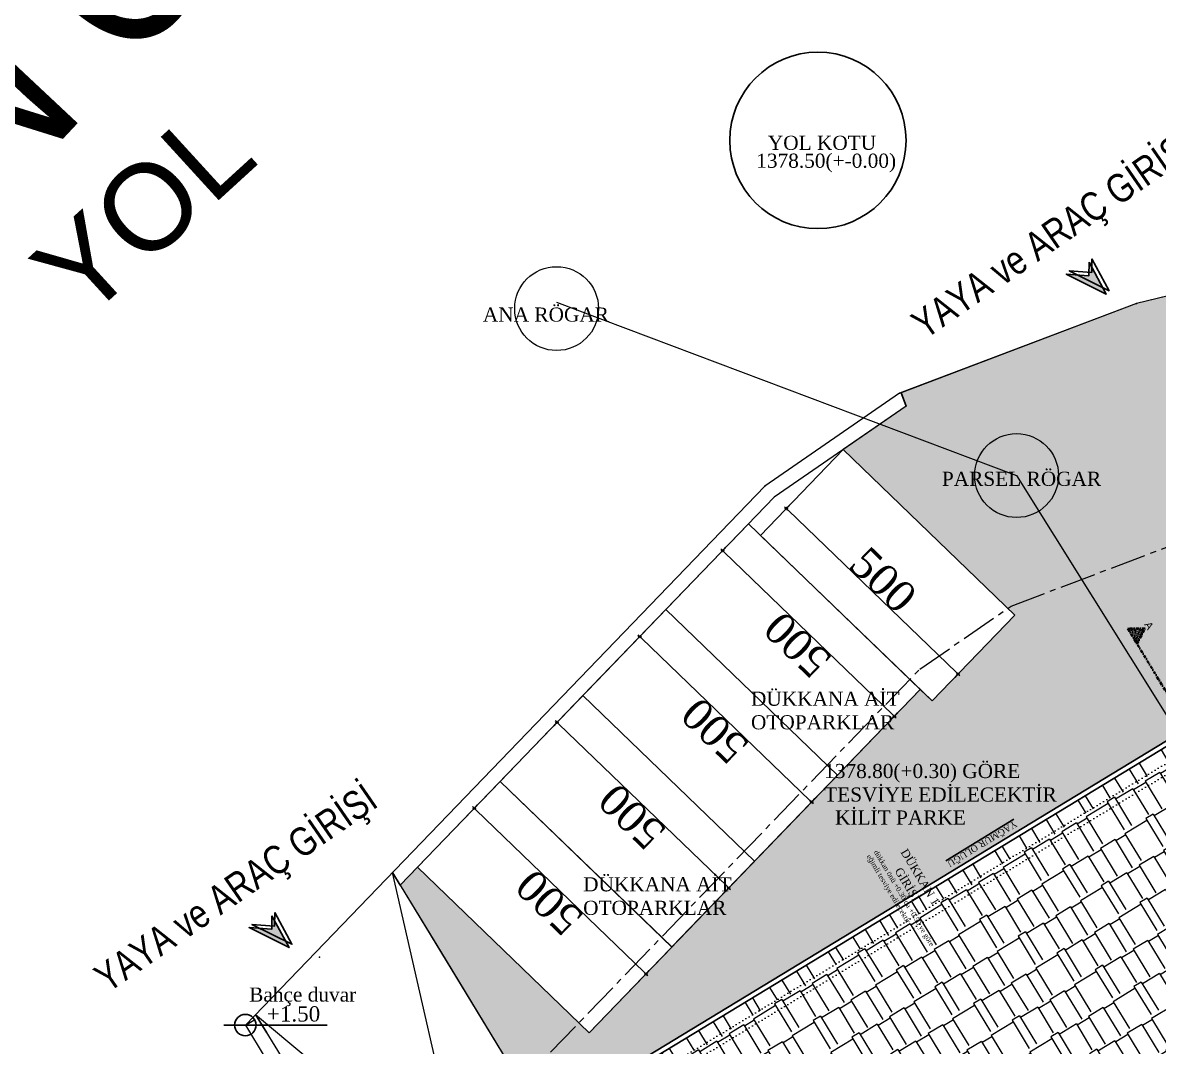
# Model space of a CAD drawing. Header units: millimetres. Extents: x 2232 to 85269, y -3593 to 5869.
# Drawn here: x 8184 to 8779, y 3355 to 3891 of the extents above; entities that cross this region are included whole.
import ezdxf

# ---------------------------------------------------------------- set-up
doc = ezdxf.new("R2010")
doc.units = ezdxf.units.MM
for name, pattern in [('CENTER2', [112.5, 75, -12.5, 12.5, -12.5]), ('DASHDOT2', [12.7, 6.35, -3.175, 0, -3.175]), ('DOTX2', [0.5, 0, -0.5])]:
    doc.linetypes.add(name, pattern=pattern)
for name, color, linetype, lineweight in [('03_PARSEL_ALN_YENI', 40, 'Continuous', 0), ('duvar', 232, 'Continuous', 30), ('gors2', 55, 'Continuous', 30), ('iz', 1, 'DOTX2', 20), ('kesit çizgisi', 1, 'DASHDOT2', 40), ('Kiris', 7, 'Continuous', 30), ('KOMSU', 6, 'Continuous', 0), ('NOKTA_PARSEL_YENI', 2, 'Continuous', 0), ('sıva iç', 21, 'Continuous', 0), ('tarama', 251, 'Continuous', 0), ('taramaa', 8, 'Continuous', 13), ('taş duvar tarama', 35, 'Continuous', 18), ('TEVHID', 4, 'Continuous', 0), ('yazı', 11, 'Continuous', 20), ('YOLATERK', 143, 'Continuous', 0), ('ÖLÇÜ İÇ', 7, 'Continuous', 9)]:
    doc.layers.add(name, color=color, linetype=linetype, lineweight=lineweight)
for name, color, linetype in [('GORUNUS', 125, 'Continuous'), ('Kot', 7, 'Continuous'), ('LINES', 50, 'Continuous'), ('Yazi', 7, 'Continuous')]:
    doc.layers.add(name, color=color, linetype=linetype)
doc.styles.add('m2', font='arial.ttf', dxfattribs={"width": 0.8, "height": 16})
doc.styles.add('ROMANT', font='times.ttf')
doc.styles.get("Standard").update_dxf_attribs({"font": 'arial.ttf'})
doc.styles.add('times new roman tur_1_18', font='times.ttf', dxfattribs={"height": 0.2})
doc.styles.add('Times roman', font='times.ttf')
doc.dimstyles.new('VAZİYET ÖLÇÜ', dxfattribs={"dimtxt": 65, "dimasz": 5, "dimexe": 5, "dimexo": 0, "dimgap": 0, "dimtad": 1, "dimdec": 0, "dimzin": 3, "dimdsep": 46, "dimtxsty": 'ROMANT', "dimblk": 'fm-dim', "dimcen": 9, "dimdle": 1.25, "dimse1": 1, "dimse2": 1, "dimaunit": 1, "dimadec": 4, "dimazin": 0, "dimtfac": 0.75, "dimtdec": 0, "dimtix": 1, "dimtofl": 0, "dimtmove": 2, "dimatfit": 3, "dimldrblk": '11_AR2', "dimfxl": 1, "dimtvp": 1, "dimtolj": 1, "dimtzin": 3, "dimarcsym": 0})

# ---------------------------------------------------------------- blocks, each defined once
blk = doc.blocks.new('GFHGFHFG')
at = {"layer": 'tarama'}
h = blk.add_hatch(dxfattribs=at)
h.set_pattern_fill('ANSI33', color=256, angle=-90, style=0)
h.set_pattern_definition([(135, (835082.633, -235926.215), (-4.49012806, -4.49012806), []), (135, (835082.633, -235921.7246), (-4.49012806, -4.49012806), [3.175, -1.5875])])
h.paths.add_polyline_path([(649368.7, -213919.8), (649387.2, -213950.9), (649350.1, -213950.9)])
at = {"layer": 'kesit çizgisi', "color": 1}
for p, q in [((649368.7, -213919.8), (649350.1, -213950.9)), ((649387.2, -213950.9), (649368.7, -213919.8)), ((649350.1, -213950.9), (654643.8, -213950.9))]:
    blk.add_line(p, q, dxfattribs=at)
at = {"layer": 'kesit çizgisi', "color": 1, "text_generation_flag": 2}
blk.add_text('A', height=15.8, dxfattribs=at).set_placement((649375.1, -213917.4))
blk = doc.blocks.new('DFDSFSD')
at = {"layer": 'taş duvar tarama'}
h = blk.add_hatch(dxfattribs=at)
h.set_pattern_fill('AR-RSHKE,_O', color=256, scale=6, angle=270)
h.set_pattern_definition([(270, (0, 0), (72, -153), [36, -30, 42, -18, 54, -24]), (270, (3, -36), (72, -153), [30, -114, 24, -36]), (270, (-4.5, -108), (72, -153), [18, -186]), (0, (0, 0), (72, 51), [69, -219]), (0, (0, -36), (72, 51), [67.5, -220.5]), (0, (0, -66), (72, 51), [63, -225]), (0, (-4.5, -108), (72, 51), [69, -219]), (0, (-4.5, -126), (72, 51), [69, -219]), (0, (0, -180), (72, 51), [66, -222])])
h.paths.add_polyline_path([(1164128.5, -405913.6), (1164184.4, -405969.4), (1164128.5, -406025.3)])
h.paths.add_polyline_path([(1163133.5, -407075.3), (1163883.5, -406325.3), (1163883.5, -406270.3), (1164048.5, -406105.3), (1164048.5, -405833.6), (1163883.5, -405668.6), (1163883.5, -405613.6), (1163739.4, -405469.4), (1163713.5, -405469.4), (1163713.5, -405449.4), (1163719.4, -405449.4), (1163133.5, -404863.6)])
at = {"layer": 'GORUNUS', "lineweight": 25}
blk.add_lwpolyline([(1163123.5, -407099.4), (1163648.5, -407099.4), (1163648.5, -407174.4), (1164663.5, -407174.4), (1164663.5, -407044.4), (1166393.5, -407044.4), (1166393.5, -407174.4), (1167408.5, -407174.4), (1167408.5, -407099.4), (1167933.5, -407099.4), (1167933.5, -404839.4), (1167408.5, -404839.4), (1167408.5, -404764.4), (1166393.5, -404764.4), (1166393.5, -404894.4), (1164663.5, -404894.4), (1164663.5, -404764.4), (1163648.5, -404764.4), (1163648.5, -404839.4), (1163123.5, -404839.4)], close=True, dxfattribs=at)
at = {"layer": 'GORUNUS', "lineweight": 30}
blk.add_lwpolyline([(1163133.5, -407089.4), (1163658.5, -407089.4), (1163658.5, -407164.4), (1164653.5, -407164.4), (1164653.5, -407034.4), (1166403.5, -407034.4), (1166403.5, -407164.4), (1167398.5, -407164.4), (1167398.5, -407089.4), (1167923.5, -407089.4), (1167923.5, -404849.4), (1167398.5, -404849.4), (1167398.5, -404774.4), (1166403.5, -404774.4), (1166403.5, -404904.4), (1164653.5, -404904.4), (1164653.5, -404774.4), (1163658.5, -404774.4), (1163658.5, -404849.4), (1163133.5, -404849.4)], close=True, dxfattribs=at)
at = {"layer": 'iz', "ltscale": 15}
for points in [[(1163163.5, -407059.4), (1163688.5, -407059.4), (1163688.5, -407134.4), (1164623.5, -407134.4), (1164623.5, -407004.4), (1166433.5, -407004.4), (1166433.5, -407134.4), (1167368.5, -407134.4), (1167368.5, -407059.4), (1167893.5, -407059.4), (1167893.5, -404879.4), (1167368.5, -404879.4), (1167368.5, -404804.4), (1166433.5, -404804.4), (1166433.5, -404934.4), (1164623.5, -404934.4), (1164623.5, -404804.4), (1163688.5, -404804.4), (1163688.5, -404879.4), (1163163.5, -404879.4)], [(1163183.5, -407039.4), (1163708.5, -407039.4), (1163708.5, -407114.4), (1164603.5, -407114.4), (1164603.5, -406984.4), (1166453.5, -406984.4), (1166453.5, -407114.4), (1167348.5, -407114.4), (1167348.5, -407039.4), (1167873.5, -407039.4), (1167873.5, -404899.4), (1167348.5, -404899.4), (1167348.5, -404824.4), (1166453.5, -404824.4), (1166453.5, -404954.4), (1164603.5, -404954.4), (1164603.5, -404824.4), (1163708.5, -404824.4), (1163708.5, -404899.4), (1163183.5, -404899.4)]]:
    blk.add_lwpolyline(points, close=True, dxfattribs=at)
at = {"layer": 'sıva iç'}
blk.add_blockref('GFHGFHFG', (513530.1, -191471.1), dxfattribs=at)
at = {"layer": 'Yazi', "style": 'Times roman'}
blk.add_text('%%UYAĞMUR OLUĞU', height=13.494, rotation=270, dxfattribs=at).set_placement((1163100.7, -405833.3))
blk = doc.blocks.new('fm-dim')
at = {"linetype": 'Continuous'}
for p, q in [((-0.5, 0), (-1, 0)), ((0, 0.5), (0, 2)), ((0, -0.5), (0, -2)), ((0.5, 0), (1, 0))]:
    blk.add_line(p, q, dxfattribs=at)
at = {"color": 9, "linetype": 'Continuous'}
blk.add_circle((0, 0), 0.5, dxfattribs=at)
blk = doc.blocks.new('*D20')
at = {"layer": 'Defpoints', "color": 0, "transparency": 16777216}
for p in [(784747.6, -318397.9, -11.6), (784747.6, -318397.9), (784747.6, -318897.9, -11.6)]:
    blk.add_point(p, dxfattribs=at)
at = {"layer": 'ÖLÇÜ İÇ', "color": 0, "lineweight": -2, "transparency": 16777216}
blk.add_line((784747.6, -318892.9), (784747.6, -318402.9), dxfattribs=at)
at = {"layer": 'ÖLÇÜ İÇ', "color": 0, "lineweight": -2, "transparency": 16777216, "xscale": 5, "yscale": 5, "zscale": 5}
for p, rotation in [((784747.6, -318397.9), 90.00000000002727), ((784747.6, -318897.9), 270.0000000000273)]:
    blk.add_blockref('fm-dim', p, dxfattribs=dict(at, rotation=rotation))
at = {"layer": 'ÖLÇÜ İÇ', "color": 0, "transparency": 16777216, "insert": (784780.6, -318647.9), "char_height": 65, "attachment_point": 5, "rotation": 270, "style": 'ROMANT'}
blk.add_mtext('\\A1;500', dxfattribs=at)
blk = doc.blocks.new('11_AR2')
blk.add_line((-0.5, 0), (-1, 0))
blk.add_circle((0, 0), 0.5)
blk = doc.blocks.new('FGFDGFDG')
at = {"layer": 'ÖLÇÜ İÇ', "color": 3}
blk.add_lwpolyline([(784669.4, -318397.9), (784919.4, -318397.9), (784919.4, -318897.9), (784669.4, -318897.9)], close=True, dxfattribs=at)
at = {"layer": 'ÖLÇÜ İÇ'}
dim = blk.add_aligned_dim(p1=(784747.6, -318897.9), p2=(784747.6, -318397.9), distance=0, dimstyle='VAZİYET ÖLÇÜ', dxfattribs=at)
dim.commit()
dim.dimension.update_dxf_attribs({"geometry": '*D20', "text_midpoint": (784780.6, -318647.9, 11.6)})
blk = doc.blocks.new('fgfd')
at = {"layer": 'gors2'}
h = blk.add_hatch(color=256, dxfattribs=at)
h.paths.add_polyline_path([(1148908, -439033.5), (1148908.1, -439026.3), (1148914, -439026.7), (1148914.2, -439015.7), (1148937.3, -439058.5), (1148883.6, -439031.7)])
h.paths.add_polyline_path([(1148908.5, -439005.2), (1148914.2, -439015.7), (1148914, -439026.7), (1148908.1, -439026.3)])
h.paths.add_polyline_path([(1148860.7, -439030), (1148883.6, -439031.7), (1148937.3, -439058.5), (1148944.5, -439071.9)])
h = blk.add_hatch(color=256, dxfattribs=at)
h.paths.add_polyline_path([(1147194.9, -440403.2), (1147195, -440396), (1147200.9, -440396.4), (1147201.1, -440385.4), (1147224.2, -440428.2), (1147170.5, -440401.4)])
h.paths.add_polyline_path([(1147195.4, -440374.9), (1147201.1, -440385.4), (1147200.9, -440396.4), (1147195, -440396)])
h.paths.add_polyline_path([(1147147.6, -440399.7), (1147170.5, -440401.4), (1147224.2, -440428.2), (1147231.3, -440441.6)])
at = {"layer": 'taramaa'}
h = blk.add_hatch(dxfattribs=at)
h.set_pattern_fill('AR-HBONE', color=256, scale=8)
h.set_pattern_definition([(45, (66715.295, 0), (0, 45.254834), [96, -32]), (135, (66737.922, 22.627), (4e-15, 45.254834), [96, -32])])
h.paths.add_polyline_path([(1152046.3, -446180.5), (1151618.9, -446440), (1151489.1, -446226.3), (1151916.5, -445966.8)], flags=16)
h.paths.add_polyline_path([(1151191.5, -446699.5), (1151061.7, -446485.8), (1151489.1, -446226.3), (1151618.9, -446440)], flags=16)
h.paths.add_polyline_path([(1150983.8, -446357.6), (1150854, -446143.9), (1151281.4, -445884.4), (1151411.2, -446098.1)], flags=16)
h.paths.add_polyline_path([(1151411.2, -446098.1), (1151281.4, -445884.4), (1151708.8, -445625), (1151838.6, -445838.7)], flags=16)
h.paths.add_polyline_path([(1152046.3, -446180.5), (1151916.5, -445966.8), (1152343.9, -445707.3), (1152473.7, -445921)], flags=16)
h.paths.add_polyline_path([(1152473.7, -445921), (1152343.9, -445707.3), (1152771.3, -445447.9), (1152901.1, -445661.6)], flags=16)
h.paths.add_polyline_path([(1151838.6, -445838.7), (1151708.8, -445625), (1152136.2, -445365.5), (1152266, -445579.2)], flags=16)
h.paths.add_polyline_path([(1152266, -445579.2), (1152136.2, -445365.5), (1152563.6, -445106), (1152693.4, -445319.7)], flags=16)
h.paths.add_polyline_path([(1152058.4, -445237.2), (1151928.7, -445023.5), (1152356.1, -444764.1), (1152485.8, -444977.8)], flags=16)
h.paths.add_polyline_path([(1151631, -445496.7), (1151501.3, -445283), (1151928.7, -445023.5), (1152058.4, -445237.2)], flags=16)
h.paths.add_polyline_path([(1151203.6, -445756.2), (1151073.9, -445542.5), (1151501.3, -445283), (1151631, -445496.7)], flags=16)
h.paths.add_polyline_path([(1150776.2, -446015.7), (1150646.5, -445802), (1151073.9, -445542.5), (1151203.6, -445756.2)], flags=16)
h.paths.add_polyline_path([(1150866.3, -445200.6), (1150996, -445414.3), (1150568.6, -445673.8), (1150438.9, -445460.1)], flags=16)
h.paths.add_polyline_path([(1151850.8, -444895.3), (1151423.4, -445154.8), (1151293.7, -444941.1), (1151721.1, -444681.6)], flags=16)
h.paths.add_polyline_path([(1151293.7, -444941.1), (1151423.4, -445154.8), (1150996, -445414.3), (1150866.3, -445200.6)], flags=16)
h.paths.add_polyline_path([(1152148.5, -444422.2), (1152278.2, -444635.9), (1151850.8, -444895.3), (1151721.1, -444681.6)], flags=16)
h.paths.add_polyline_path([(1151940.9, -444080.3), (1152070.6, -444294), (1151643.2, -444553.4), (1151513.5, -444339.7)], flags=16)
h.paths.add_polyline_path([(1151513.5, -444339.7), (1151643.2, -444553.4), (1151215.8, -444812.9), (1151086.1, -444599.2)], flags=16)
h.paths.add_polyline_path([(1151086.1, -444599.2), (1151215.8, -444812.9), (1150788.4, -445072.4), (1150658.7, -444858.7)], flags=16)
h.paths.add_polyline_path([(1150658.7, -444858.7), (1150788.4, -445072.4), (1150361, -445331.9), (1150231.3, -445118.2)], flags=16)
h.paths.add_polyline_path([(1150364.3, -441013), (1150323.1, -441003), (1150410.1, -440950.2), (1150451.3, -440960.3)])
edge = h.paths.add_edge_path()
edge.add_arc((1150366, -441023.7), 10.8, 31.2624, 99.6858)
edge.add_line((1150364.2, -441013.1), (1150463.4, -440952.9))
edge.add_line((1150463.4, -440952.9), (1149947, -440102.4))
edge.add_line((1149947, -440102.4), (1149895, -440134))
edge.add_line((1149895, -440134), (1149895, -440133.8))
edge.add_arc((1149886.3, -440127.6), 10.8, 324.6858, 391.2624)
edge.add_line((1149895.4, -440122), (1149941.2, -440094.2))
edge.add_arc((1149950.4, -440088.7), 10.8, 211.2624, 301.2624)
edge.add_line((1149955.9, -440097.8), (1150471.5, -440947.1))
edge.add_arc((1150477.1, -440956.3), 10.8, 121.2624, 211.2624)
edge.add_line((1150467.9, -440961.9), (1150375.2, -441018.2))
h.paths.add_polyline_path([(1149944.3, -440155.7), (1149954.3, -440114.5), (1150456, -440940.8), (1150414.8, -440930.8)])
h.paths.add_polyline_path([(1150387.3, -440924), (1150414.8, -440930.8), (1150422.2, -440942.8), (1150394.7, -440936.1)])
h.paths.add_polyline_path([(1149601, -439773.3), (1149607.7, -439745.8), (1149865.5, -440170.4), (1149858.8, -440197.9)])
h.paths.add_polyline_path([(1149588.3, -439741.1), (1149600.4, -439733.8), (1149607.7, -439745.8), (1149610.1, -439735.9), (1149593.2, -439721.1)])
h.paths.add_polyline_path([(1147763.2, -440802.4), (1149115.9, -439981.1), (1149121.1, -439989.6), (1149581, -439710.4), (1149559.9, -439692.1), (1149772, -439448.1), (1149284.7, -439024.9), (1149008.1, -439091.7), (1148514.2, -439278.6), (1148524.9, -439306.6), (1148393, -439397.7), (1148753, -439744.7), (1148579.5, -439924.7), (1148554.4, -439900.5), (1147860.3, -440620.4), (1147500.4, -440273.4), (1147464.5, -440310.5)])
h.paths.add_polyline_path([(1150165.9, -444923.9), (1150174.2, -444937.4), (1150179.5, -444915.6)])
h.paths.add_polyline_path([(1152027.6, -443770.2), (1152055, -443777), (1152047.7, -443764.9), (1152020.2, -443758.2)])
h.paths.add_polyline_path([(1151378.9, -442460.9), (1151880.6, -443287.3), (1151839.4, -443277.2), (1151368.8, -442502.1)])
h.paths.add_polyline_path([(1151880.6, -443287.3), (1151887.9, -443299.3), (1151846.7, -443289.3), (1151839.4, -443277.2)])
h.paths.add_polyline_path([(1151755.1, -443321.5), (1151782.6, -443328.2), (1151794.7, -443320.9), (1151767.2, -443314.1)])
h.paths.add_polyline_path([(1151359.5, -442456.2), (1151349.4, -442497.4), (1151262.4, -442550.2), (1151272.5, -442508.9)])
edge = h.paths.add_edge_path()
edge.add_line((1150371.6, -441032.9), (1151258.2, -442493.4))
edge.add_arc((1151263.8, -442502.5), 10.8, 121.2624, 189.6858)
edge.add_line((1151253.2, -442504.4), (1151253.1, -442504.2))
edge.add_line((1151253.1, -442504.2), (1151238.3, -442564.8))
edge.add_line((1151238.3, -442564.8), (1151250.4, -442557.5))
edge.add_line((1151250.4, -442557.5), (1151257.7, -442569.6))
edge.add_line((1151257.7, -442569.6), (1151262.4, -442550.2))
edge.add_line((1151262.4, -442550.2), (1151361.5, -442490))
edge.add_line((1151361.5, -442490), (1151354.8, -442517.5))
edge.add_line((1151354.8, -442517.5), (1151362.1, -442529.6))
edge.add_line((1151362.1, -442529.6), (1151368.8, -442502.1))
edge.add_line((1151368.8, -442502.1), (1151839.4, -443277.2))
edge.add_line((1151839.4, -443277.2), (1151811.9, -443270.5))
edge.add_line((1151811.9, -443270.5), (1151819.2, -443282.6))
edge.add_line((1151819.2, -443282.6), (1151807.1, -443289.9))
edge.add_line((1151807.1, -443289.9), (1151875.8, -443306.7))
edge.add_line((1151875.8, -443306.7), (1151835.9, -443330.9))
edge.add_line((1151835.9, -443330.9), (1151835.7, -443331))
edge.add_arc((1151837.5, -443341.6), 10.8, 99.6858, 142.839)
edge.add_line((1151829, -443335.1), (1151823.8, -443338.3))
edge.add_line((1151823.8, -443338.3), (1151782.6, -443328.2))
edge.add_line((1151782.6, -443328.2), (1151789.9, -443340.3))
edge.add_line((1151789.9, -443340.3), (1151831.1, -443350.4))
edge.add_line((1151831.1, -443350.4), (1151831, -443350.2))
edge.add_arc((1151837.5, -443341.6), 10.8, 232.839, 301.2624)
edge.add_line((1151843.1, -443350.8), (1152104.4, -443781.2))
edge.add_arc((1152110, -443790.4), 10.8, 121.2624, 211.2624)
edge.add_line((1152100.8, -443796), (1150187.3, -444957.7))
edge.add_arc((1150178.1, -444963.2), 10.8, 31.2624, 121.2624)
edge.add_line((1150172.6, -444954), (1150157.4, -444929))
edge.add_line((1150157.4, -444929), (1149896.7, -445087.3))
edge.add_line((1149896.7, -445087.3), (1151175.6, -447193.5))
edge.add_line((1151175.6, -447193.5), (1151179.2, -447191.9))
edge.add_line((1151179.2, -447191.9), (1151078.5, -446963.1))
edge.add_line((1151078.5, -446963.1), (1151536.2, -446761.8))
edge.add_line((1151536.2, -446761.8), (1151636.9, -446990.6))
edge.add_line((1151636.9, -446990.6), (1151861.8, -446891.7))
edge.add_line((1151861.8, -446891.7), (1152037.4, -446789.7))
edge.add_line((1152037.4, -446789.7), (1151911.7, -446573.5))
edge.add_line((1151911.7, -446573.5), (1153660.8, -445557.1))
edge.add_line((1153660.8, -445557.1), (1153623.8, -445477.3))
edge.add_line((1153623.8, -445477.3), (1153333.6, -445612))
edge.add_line((1153333.6, -445612), (1152280.8, -443344.5))
edge.add_line((1152280.8, -443344.5), (1152571, -443209.8))
edge.add_line((1152571, -443209.8), (1152506.7, -443095.2))
edge.add_line((1152506.7, -443095.2), (1152227.7, -443251.9))
edge.add_line((1152227.7, -443251.9), (1151493.2, -441944))
edge.add_line((1151493.2, -441944), (1151206.1, -441582.1))
edge.add_line((1151206.1, -441582.1), (1151248.7, -441515.1))
edge.add_line((1151248.7, -441515.1), (1151245.3, -441512.6))
edge.add_line((1151245.3, -441512.6), (1151214.1, -441536.2))
edge.add_line((1151214.1, -441536.2), (1150621.6, -440766.7))
edge.add_line((1150621.6, -440766.7), (1150609.1, -440750.1))
edge.add_line((1150609.1, -440750.1), (1150263.2, -440389))
edge.add_line((1150263.2, -440389), (1150277, -440375.8))
edge.add_line((1150277, -440375.8), (1149969.8, -440055.2))
edge.add_line((1149969.8, -440055.2), (1149936.8, -440020.7))
edge.add_line((1149936.8, -440020.7), (1149666.7, -439785.1))
edge.add_line((1149666.7, -439785.1), (1149875.6, -440129.2))
edge.add_line((1149875.6, -440129.2), (1149865.5, -440170.4))
edge.add_line((1149865.5, -440170.4), (1149607.7, -439745.8))
edge.add_line((1149607.7, -439745.8), (1149601, -439773.3))
edge.add_line((1149601, -439773.3), (1149858.8, -440197.9))
edge.add_line((1149858.8, -440197.9), (1149847, -440246))
edge.add_line((1149847, -440246), (1149861.7, -440270.2))
edge.add_line((1149861.7, -440270.2), (1149884.9, -440175.2))
edge.add_line((1149884.9, -440175.2), (1149924.8, -440150.9))
edge.add_line((1149924.8, -440150.9), (1149885.9, -440310.1))
edge.add_line((1149885.9, -440310.1), (1149900.6, -440334.3))
edge.add_line((1149900.6, -440334.3), (1149944.3, -440155.7))
edge.add_line((1149944.3, -440155.7), (1150414.8, -440930.8))
edge.add_line((1150414.8, -440930.8), (1150387.3, -440924))
edge.add_line((1150387.3, -440924), (1150394.7, -440936.1))
edge.add_line((1150394.7, -440936.1), (1150463.4, -440952.9))
edge.add_line((1150463.4, -440952.9), (1150451.3, -440960.3))
edge.add_line((1150451.3, -440960.3), (1150410.1, -440950.2))
edge.add_line((1150410.1, -440950.2), (1150323.1, -441003))
edge.add_line((1150323.1, -441003), (1150303.7, -440998.2))
edge.add_line((1150303.7, -440998.2), (1150311, -441010.3))
edge.add_line((1150311, -441010.3), (1150298.9, -441017.6))
edge.add_line((1150298.9, -441017.6), (1150359.6, -441032.5))
edge.add_line((1150359.6, -441032.5), (1150359.5, -441032.3))
edge.add_arc((1150366, -441023.7), 10.8, 232.839, 301.2624)
at = {"layer": '03_PARSEL_ALN_YENI', "lineweight": 0}
blk.add_lwpolyline([(1151738.2, -441665.3), (1151382.9, -441172.2), (1151276.1, -441035.9), (1150767.7, -440386.9), (1150268.7, -439856.7), (1150108, -439700.1), (1149320.5, -439016.3), (1149008.1, -439091.7), (1148510.8, -439279.9), (1148228.6, -439474.7), (1147139.8, -440604.1), (1147181.3, -440672.6), (1149853.9, -445074.7), (1150019.8, -445347.9), (1151163.6, -447231.5), (1151875.4, -446918.5), (1153805.3, -445796.9), (1152597.8, -443196.1)], close=True, dxfattribs=at)
for points in [[(1147177.4, -440608.3), (1147177.4, -440608.3), (1147207, -440657), (1149879.5, -445059.1), (1150045.4, -445332.4), (1151175.6, -447193.5), (1151861.8, -446891.7), (1153766.5, -445784.7), (1152571, -443209.8), (1151712.9, -441681.5), (1151358.9, -441190.2), (1151252.5, -441054.4), (1150744.9, -440406.4), (1150247.3, -439877.8), (1150087.7, -439722.2), (1149284.7, -439024.9)], [(1148524.9, -439306.6), (1148248.1, -439497.7), (1147464.5, -440310.5)], [(1147161.3, -440581.8), (1147600.1, -440948.1), (1147448.4, -440284)], [(1147464.5, -440310.5), (1147548.9, -440449.4), (1147783.9, -440836.5), (1147416.4, -441059.7)]]:
    blk.add_lwpolyline(points, dxfattribs=at)
at = {"layer": 'duvar', "color": 1, "lineweight": 15}
for centre in [(1147792.2, -439102.4), (1148756.5, -439452.4)]:
    blk.add_circle(centre, 87.9, dxfattribs=at)
at = {"layer": 'gors2'}
for points in [[(1148908.5, -439005.2), (1148944.5, -439071.9), (1148860.7, -439030), (1148908, -439033.5), (1148908.5, -439005.2)], [(1148914.5, -438998.4), (1148950.4, -439065.1), (1148866.7, -439023.2), (1148914, -439026.7), (1148914.5, -438998.4)], [(1147201.4, -440368.1), (1147237.3, -440434.8), (1147153.6, -440393), (1147200.9, -440396.4), (1147201.4, -440368.1)], [(1147195.4, -440374.9), (1147231.3, -440441.6), (1147147.6, -440399.7), (1147194.9, -440403.2), (1147195.4, -440374.9)]]:
    blk.add_lwpolyline(points, dxfattribs=at)
at = {"layer": 'Kiris', "color": 18, "true_color": 0x000000}
for points in [[(1148524.9, -439306.6), (1148514.2, -439278.6)], [(1147448.4, -440284), (1147464.5, -440310.5)], [(1147161.3, -440581.8), (1147184.9, -440620.6)]]:
    blk.add_lwpolyline(points, dxfattribs=at)
at = {"layer": 'Kiris'}
blk.add_circle((1148340, -438749.9), 184.9, dxfattribs=at)
at = {"layer": 'KOMSU', "lineweight": 0}
blk.add_line((1147139.8, -440604.1), (1147157.2, -440593.6), dxfattribs=at)
at = {"layer": 'Kot', "color": 11, "linetype": 'Continuous', "lineweight": -3}
for points in [[(1147094.8, -440604.1), (1147184.8, -440604.1)], [(1147184.8, -440604.1), (1147311, -440604.1)]]:
    blk.add_lwpolyline(points, dxfattribs=at)
blk.add_circle((1147139.8, -440604.1), 22.5, dxfattribs=at)
at = {"layer": 'NOKTA_PARSEL_YENI', "lineweight": 0}
for p in [(1147139.8, -440604.1), (1147139.8, -440604.1), (1147139.8, -440604.1), (1147139.8, -440604.1), (1147139.8, -440604.1), (1147139.8, -440604.1), (1147139.8, -440604.1), (1147139.8, -440604.1), (1147139.8, -440604.1), (1147148.5, -440598.9)]:
    blk.add_point(p, dxfattribs=at)
at = {"layer": 'taramaa'}
blk.add_lwpolyline([(1150609.1, -440750.1), (1150277.9, -440376.7), (1150277, -440375.8), (1149936.8, -440020.7), (1149886.6, -439977.6), (1149559.9, -439692.1), (1149772, -439448.1), (1149284.7, -439024.9), (1149008.1, -439091.7), (1148514.2, -439278.6), (1148524.9, -439306.6), (1148393, -439397.7), (1148753, -439744.7), (1148579.5, -439924.7), (1148554.4, -439900.5), (1147860.3, -440620.4), (1147500.4, -440273.4), (1147464.5, -440310.5), (1147763.2, -440802.4)], dxfattribs=at)
at = {"layer": 'TEVHID', "color": 3, "linetype": 'CENTER2', "lineweight": 0, "elevation": -138060.7}
blk.add_lwpolyline([(1149912, -440207.3), (1150154.1, -440464.5), (1150388, -440713.1), (1150628.3, -441019.7), (1150983.1, -441472.6), (1151154.9, -441711), (1151316, -441934.7), (1152152.4, -443424.1), (1152748, -444707.1), (1153159.7, -445593.8), (1151648.4, -446472.1), (1151178.8, -446678.6), (1150848.1, -446134), (1150276.2, -445192.2), (1150110.3, -444919), (1147623.5, -440822.8), (1148553.8, -439857.8), (1148744.8, -439725.9), (1149155.8, -439570.4), (1149187.3, -439562.8), (1149769.3, -440068.2)], close=True, dxfattribs=at)
at = {"layer": 'YOLATERK'}
for p in [(1149008.1, -439091.7, -125410.7), (1148510.8, -439279.9, -126653.7), (1148228.6, -439474.7, -127549.7), (1147295, -440461.4, -125410.7), (1147139.8, -440604.1, -136881.7)]:
    blk.add_point(p, dxfattribs=at)
at = {"layer": 'ÖLÇÜ İÇ', "color": 1}
blk.add_lwpolyline([(1147792.2, -439088.9), (1148756.5, -439452.4), (1150029.7, -441486.4)], dxfattribs=at)
at = {"layer": 'ÖLÇÜ İÇ'}
for p, rotation in [((374397.5, -783500.3), 46.04859596887091), ((1922376.4, -95977.8), 226.048595968801), ((1922202.9, -96157.8), 226.048595968801), ((1922029.4, -96337.8), 226.048595968801), ((1921855.9, -96517.8), 226.048595968801)]:
    blk.add_blockref('FGFDGFDG', p, dxfattribs=dict(at, rotation=rotation))
at = {"layer": 'Kot', "color": 11, "linetype": 'Continuous', "lineweight": -3, "style": 'times new roman tur_1_18'}
blk.add_text('+1.50', height=32, dxfattribs=at).set_placement((1147184.8, -440596.6))
at = {"layer": 'LINES', "linetype": 'Continuous', "style": 'm2', "width": 0.8}
for s, height, rotation, p in [('VATAN CAD.', 361.38, 46.868, (1145890.3, -439672.2)), ('YAYA ve ARAÇ GİRİŞİ', 60, 34.6086, (1148564.3, -439168)), ('YAYA ve ARAÇ GİRİŞİ', 60, 34.6086, (1146851.2, -440537.7))]:
    blk.add_text(s, height=height, rotation=rotation, dxfattribs=at).set_placement(p)
at = {"layer": 'Yazi'}
blk.add_text('YOL', height=180, rotation=42.4236, dxfattribs=at).set_placement((1146800.5, -439134.2, -138060.7))
at = {"layer": 'yazı', "ltscale": 5, "width": 491.261, "attachment_point": 7, "rotation": 0, "style": 'Times roman'}
for s, insert, char_height in [('YOL KOTU', (1148235, -438770.1), 29.58), ('\\pxt4;1378.50(+-0.00)', (1148210.7, -438816.8), 29.575), ('ANA RÖGAR', (1147637.6, -439130.1), 29.58), ('PARSEL RÖGAR', (1148599.9, -439474.3), 29.575), ('1378.80(+0.30) GÖRE TESVİYE EDİLECEKTİR', (1148353.1, -440136.3), 29.575), ('KİLİT PARKE', (1148376, -440183.8), 29.575), ('Bahçe duvar', (1147147.7, -440564.5), 29.575)]:
    blk.add_mtext(s, dxfattribs=dict(at, insert=insert, char_height=char_height))
at = {"layer": 'yazı', "color": 2, "ltscale": 5, "char_height": 29.575, "width": 491.261, "attachment_point": 7, "rotation": 0, "style": 'Times roman'}
for insert in [(1148199.7, -439984.6), (1147847.8, -440373.5)]:
    blk.add_mtext('DÜKKANA AİT OTOPARKLAR', dxfattribs=dict(at, insert=insert))
blk = doc.blocks.new('GGGGG')
at = {"layer": 'duvar', "rotation": 301.2624292926276}
blk.add_blockref('DFDSFSD', (892057.2, 764653.3), dxfattribs=at)
at = {"layer": 'sıva iç'}
blk.add_blockref('fgfd', (0, 0), dxfattribs=at)
at = {"layer": 'sıva iç', "rotation": 301.262429292626}
blk.add_blockref('GFHGFHFG', (994888.8, 226322.5), dxfattribs=at)
at = {"layer": 'Kot', "color": 11, "linetype": 'Continuous', "lineweight": -3, "insert": (1148465.8, -440236), "char_height": 10.667, "attachment_point": 1, "rotation": 300.8997, "style": 'times new roman tur_1_18'}
blk.add_mtext_dynamic_manual_height_columns('dükkan önü +0.30 da +0.50 ye göre e{\\fArial|b0|i0|c162|p34;ğ}imli tesviye edilecektir', width=271.666, gutter_width=1, heights=[0], dxfattribs=at)
at = {"layer": 'Yazi', "color": 6, "style": 'Times roman'}
for s, p in [('DÜKKAN 1 ', (1148512.5, -440241.3)), (' GİRİŞİ', (1148496.9, -440274.9))]:
    blk.add_text(s, height=17.28, rotation=301.1472, dxfattribs=at).set_placement(p)

msp = doc.modelspace()

# ---------------------------------------------------------------- block references
at = {"layer": 'ÖLÇÜ İÇ', "xscale": 0.25, "yscale": 0.25, "zscale": 0.25}
msp.add_blockref('GGGGG', (-278484.47, 113516.85), dxfattribs=at)

doc.saveas('drawing.dxf')
